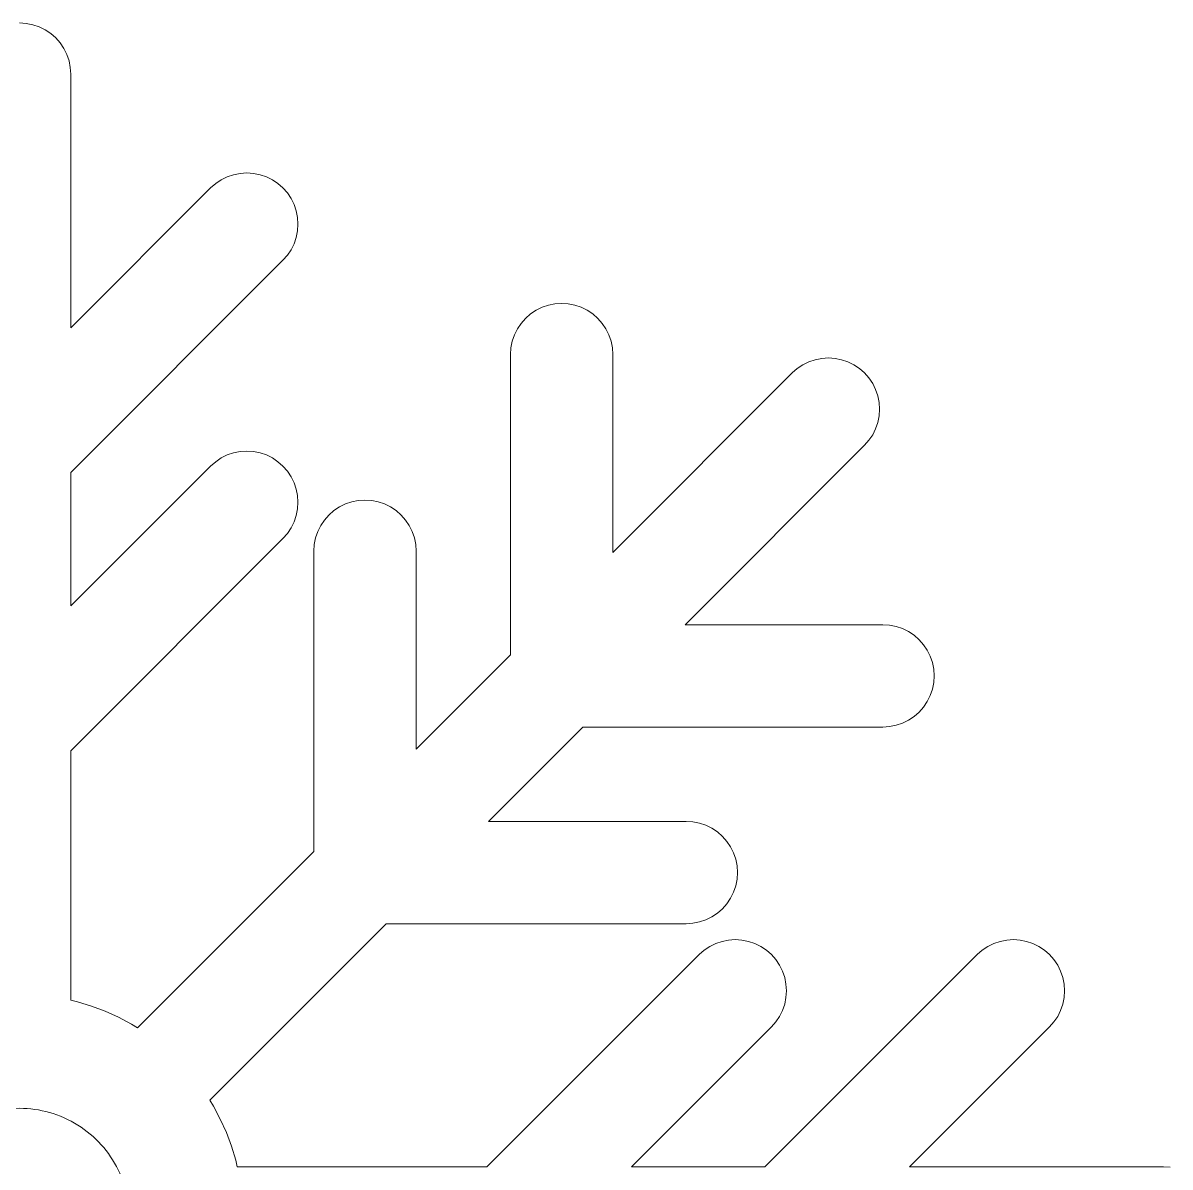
# Model space of a CAD drawing. Header units: centimetres. Extents: x -75 to 51, y -4 to 64.
# Drawn here: x 41.15 to 50.6, y 15.43 to 24.85 of the extents above; entities that cross this region are included whole.
import ezdxf

# ---------------------------------------------------------------- set-up
doc = ezdxf.new("R2010")
doc.units = ezdxf.units.CM
doc.header["$MEASUREMENT"] = 0
doc.layers.add('layer 1', color=7, linetype='Continuous')

msp = doc.modelspace()

# ---------------------------------------------------------------- linework, layer by layer
at = {"layer": 'layer 1', "color": 1, "lineweight": 20}
for points in [[(41.17922, 24.8447), (41.17922, 24.8447), (41.12425, 24.84831), (41.12425, 24.84831)], [(41.23325, 24.83395), (41.23325, 24.83395), (41.17922, 24.8447), (41.17922, 24.8447)], [(41.28542, 24.81625), (41.28542, 24.81625), (41.23325, 24.83395), (41.23325, 24.83395)], [(41.33483, 24.79187), (41.33483, 24.79187), (41.28542, 24.81625), (41.28542, 24.81625)], [(41.38064, 24.76125), (41.38064, 24.76125), (41.33483, 24.79187), (41.33483, 24.79187)], [(41.42205, 24.72496), (41.42205, 24.72496), (41.38064, 24.76125), (41.38064, 24.76125)], [(41.45838, 24.68352), (41.45838, 24.68352), (41.42205, 24.72496), (41.42205, 24.72496)], [(41.48899, 24.63773), (41.48899, 24.63773), (41.45838, 24.68352), (41.45838, 24.68352)], [(41.51335, 24.58832), (41.51335, 24.58832), (41.48899, 24.63773), (41.48899, 24.63773)], [(41.53105, 24.53614), (41.53105, 24.53614), (41.51335, 24.58832), (41.51335, 24.58832)], [(41.54181, 24.48212), (41.54181, 24.48212), (41.53105, 24.53614), (41.53105, 24.53614)], [(41.54541, 24.42714), (41.54541, 24.42714), (41.54181, 24.48212), (41.54181, 24.48212)], [(41.54541, 22.33784), (41.54541, 22.33784), (41.54541, 24.42714), (41.54541, 24.42714)], [(42.73875, 23.52609), (42.73875, 23.52609), (42.69732, 23.48977), (42.69732, 23.48977)], [(42.78455, 23.55669), (42.78455, 23.55669), (42.73875, 23.52609), (42.73875, 23.52609)], [(42.83396, 23.58105), (42.83396, 23.58105), (42.78455, 23.55669), (42.78455, 23.55669)], [(42.88613, 23.59878), (42.88613, 23.59878), (42.83396, 23.58105), (42.83396, 23.58105)], [(42.94016, 23.60952), (42.94016, 23.60952), (42.88613, 23.59878), (42.88613, 23.59878)], [(42.99513, 23.61313), (42.99513, 23.61313), (42.94016, 23.60952), (42.94016, 23.60952)], [(43.05011, 23.60952), (43.05011, 23.60952), (42.99513, 23.61313), (42.99513, 23.61313)], [(43.10414, 23.59878), (43.10414, 23.59878), (43.05011, 23.60952), (43.05011, 23.60952)], [(43.1563, 23.58105), (43.1563, 23.58105), (43.10414, 23.59878), (43.10414, 23.59878)], [(43.20571, 23.55669), (43.20571, 23.55669), (43.1563, 23.58105), (43.1563, 23.58105)], [(43.25152, 23.52609), (43.25152, 23.52609), (43.20571, 23.55669), (43.20571, 23.55669)], [(43.29294, 23.48977), (43.29294, 23.48977), (43.25152, 23.52609), (43.25152, 23.52609)], [(42.69732, 23.48977), (42.69732, 23.48977), (41.54541, 22.33784), (41.54541, 22.33784)], [(43.32926, 23.44833), (43.32926, 23.44833), (43.29294, 23.48977), (43.29294, 23.48977)], [(43.35987, 23.40255), (43.35987, 23.40255), (43.32926, 23.44833), (43.32926, 23.44833)], [(43.38424, 23.35312), (43.38424, 23.35312), (43.35987, 23.40255), (43.35987, 23.40255)], [(43.40194, 23.30096), (43.40194, 23.30096), (43.38424, 23.35312), (43.38424, 23.35312)], [(43.41269, 23.24693), (43.41269, 23.24693), (43.40194, 23.30096), (43.40194, 23.30096)], [(43.41629, 23.19197), (43.41629, 23.19197), (43.41269, 23.24693), (43.41269, 23.24693)], [(43.41269, 23.13699), (43.41269, 23.13699), (43.41629, 23.19197), (43.41629, 23.19197)], [(43.38424, 23.03079), (43.38424, 23.03079), (43.40194, 23.08294), (43.40194, 23.08294)], [(43.40194, 23.08294), (43.40194, 23.08294), (43.41269, 23.13699), (43.41269, 23.13699)], [(43.32926, 22.93557), (43.32926, 22.93557), (43.35987, 22.9814), (43.35987, 22.9814)], [(43.35987, 22.9814), (43.35987, 22.9814), (43.38424, 23.03079), (43.38424, 23.03079)], [(41.54541, 21.14661), (41.54541, 21.14661), (43.29294, 22.89415), (43.29294, 22.89415)], [(43.29294, 22.89415), (43.29294, 22.89415), (43.32926, 22.93557), (43.32926, 22.93557)], [(45.37703, 22.48285), (45.37703, 22.48285), (45.33124, 22.45224), (45.33124, 22.45224)], [(45.42643, 22.50722), (45.42643, 22.50722), (45.37703, 22.48285), (45.37703, 22.48285)], [(45.47862, 22.52493), (45.47862, 22.52493), (45.42643, 22.50722), (45.42643, 22.50722)], [(45.53264, 22.53567), (45.53264, 22.53567), (45.47862, 22.52493), (45.47862, 22.52493)], [(45.58761, 22.5393), (45.58761, 22.5393), (45.53264, 22.53567), (45.53264, 22.53567)], [(45.64258, 22.53567), (45.64258, 22.53567), (45.58761, 22.5393), (45.58761, 22.5393)], [(45.6966, 22.52493), (45.6966, 22.52493), (45.64258, 22.53567), (45.64258, 22.53567)], [(45.74879, 22.50722), (45.74879, 22.50722), (45.6966, 22.52493), (45.6966, 22.52493)], [(45.79819, 22.48285), (45.79819, 22.48285), (45.74879, 22.50722), (45.74879, 22.50722)], [(45.84401, 22.45224), (45.84401, 22.45224), (45.79819, 22.48285), (45.79819, 22.48285)], [(45.2898, 22.41591), (45.2898, 22.41591), (45.2535, 22.37449), (45.2535, 22.37449)], [(45.33124, 22.45224), (45.33124, 22.45224), (45.2898, 22.41591), (45.2898, 22.41591)], [(45.88542, 22.41591), (45.88542, 22.41591), (45.84401, 22.45224), (45.84401, 22.45224)], [(45.92175, 22.37449), (45.92175, 22.37449), (45.88542, 22.41591), (45.88542, 22.41591)], [(45.22289, 22.3287), (45.22289, 22.3287), (45.19849, 22.27927), (45.19849, 22.27927)], [(45.2535, 22.37449), (45.2535, 22.37449), (45.22289, 22.3287), (45.22289, 22.3287)], [(45.95236, 22.3287), (45.95236, 22.3287), (45.92175, 22.37449), (45.92175, 22.37449)], [(45.97672, 22.27927), (45.97672, 22.27927), (45.95236, 22.3287), (45.95236, 22.3287)], [(45.1808, 22.22713), (45.1808, 22.22713), (45.17006, 22.1731), (45.17006, 22.1731)], [(45.19849, 22.27927), (45.19849, 22.27927), (45.1808, 22.22713), (45.1808, 22.22713)], [(45.99442, 22.22713), (45.99442, 22.22713), (45.97672, 22.27927), (45.97672, 22.27927)], [(46.00516, 22.1731), (46.00516, 22.1731), (45.99442, 22.22713), (45.99442, 22.22713)], [(45.17006, 22.1731), (45.17006, 22.1731), (45.16645, 22.11813), (45.16645, 22.11813)], [(45.16645, 22.11813), (45.16645, 22.11813), (45.16645, 19.64676), (45.16645, 19.64676)], [(46.00877, 22.11813), (46.00877, 22.11813), (46.00516, 22.1731), (46.00516, 22.1731)], [(46.00877, 20.48907), (46.00877, 20.48907), (46.00877, 22.11813), (46.00877, 22.11813)], [(47.57334, 22.03335), (47.57334, 22.03335), (47.52755, 22.00273), (47.52755, 22.00273)], [(47.62277, 22.05771), (47.62277, 22.05771), (47.57334, 22.03335), (47.57334, 22.03335)], [(47.67493, 22.0754), (47.67493, 22.0754), (47.62277, 22.05771), (47.62277, 22.05771)], [(47.72895, 22.08618), (47.72895, 22.08618), (47.67493, 22.0754), (47.67493, 22.0754)], [(47.78392, 22.08975), (47.78392, 22.08975), (47.72895, 22.08618), (47.72895, 22.08618)], [(47.8389, 22.08618), (47.8389, 22.08618), (47.78392, 22.08977), (47.78392, 22.08977)], [(47.89295, 22.0754), (47.89295, 22.0754), (47.8389, 22.08618), (47.8389, 22.08618)], [(47.9451, 22.05771), (47.9451, 22.05771), (47.89295, 22.0754), (47.89295, 22.0754)], [(47.9945, 22.03335), (47.9945, 22.03335), (47.9451, 22.05771), (47.9451, 22.05771)], [(48.04032, 22.00273), (48.04032, 22.00273), (47.9945, 22.03335), (47.9945, 22.03335)], [(47.48614, 21.96641), (47.48614, 21.96641), (46.00877, 20.48907), (46.00877, 20.48907)], [(47.52755, 22.00273), (47.52755, 22.00273), (47.48614, 21.96641), (47.48614, 21.96641)], [(48.08173, 21.96641), (48.08173, 21.96641), (48.04032, 22.00273), (48.04032, 22.00273)], [(48.11807, 21.925), (48.11807, 21.925), (48.08173, 21.96641), (48.08173, 21.96641)], [(48.14868, 21.87917), (48.14868, 21.87917), (48.11807, 21.925), (48.11807, 21.925)], [(48.17304, 21.82978), (48.17304, 21.82978), (48.14868, 21.87917), (48.14868, 21.87917)], [(48.19073, 21.77762), (48.19073, 21.77762), (48.17304, 21.82978), (48.17304, 21.82978)], [(48.20151, 21.72357), (48.20151, 21.72357), (48.19073, 21.77762), (48.19073, 21.77762)], [(48.20508, 21.66859), (48.20508, 21.66859), (48.20151, 21.72357), (48.20151, 21.72357)], [(48.20151, 21.61362), (48.20151, 21.61362), (48.20508, 21.66859), (48.20508, 21.66859)], [(48.17304, 21.50745), (48.17304, 21.50745), (48.19073, 21.55961), (48.19073, 21.55961)], [(48.19073, 21.55961), (48.19073, 21.55961), (48.20151, 21.61362), (48.20151, 21.61362)], [(48.11807, 21.41223), (48.11807, 21.41223), (48.14868, 21.45802), (48.14868, 21.45802)], [(48.14868, 21.45802), (48.14868, 21.45802), (48.17304, 21.50745), (48.17304, 21.50745)], [(46.6044, 19.89345), (46.6044, 19.89345), (48.08173, 21.37081), (48.08173, 21.37081)], [(48.08173, 21.37081), (48.08173, 21.37081), (48.11807, 21.41223), (48.11807, 21.41223)], [(42.78455, 21.26663), (42.78455, 21.26663), (42.73875, 21.23602), (42.73875, 21.23602)], [(42.83396, 21.29099), (42.83396, 21.29099), (42.78455, 21.26663), (42.78455, 21.26663)], [(42.88613, 21.30871), (42.88613, 21.30871), (42.83396, 21.29099), (42.83396, 21.29099)], [(42.94016, 21.31946), (42.94016, 21.31946), (42.88613, 21.30871), (42.88613, 21.30871)], [(42.99513, 21.32306), (42.99513, 21.32306), (42.94016, 21.31946), (42.94016, 21.31946)], [(43.05011, 21.31946), (43.05011, 21.31946), (42.99513, 21.32306), (42.99513, 21.32306)], [(43.10414, 21.30871), (43.10414, 21.30871), (43.05011, 21.31946), (43.05011, 21.31946)], [(43.1563, 21.29099), (43.1563, 21.29099), (43.10414, 21.30871), (43.10414, 21.30871)], [(43.20571, 21.26663), (43.20571, 21.26663), (43.1563, 21.29099), (43.1563, 21.29099)], [(43.25152, 21.23602), (43.25152, 21.23602), (43.20571, 21.26663), (43.20571, 21.26663)], [(42.69732, 21.19969), (42.69732, 21.19969), (41.54541, 20.04779), (41.54541, 20.04779)], [(42.73875, 21.23602), (42.73875, 21.23602), (42.69732, 21.19969), (42.69732, 21.19969)], [(43.29294, 21.19969), (43.29294, 21.19969), (43.25152, 21.23602), (43.25152, 21.23602)], [(43.32926, 21.15827), (43.32926, 21.15827), (43.29294, 21.19969), (43.29294, 21.19969)], [(41.54541, 20.04779), (41.54541, 20.04779), (41.54541, 21.14661), (41.54541, 21.14661)], [(43.35987, 21.11248), (43.35987, 21.11248), (43.32926, 21.15827), (43.32926, 21.15827)], [(43.38424, 21.06305), (43.38424, 21.06305), (43.35987, 21.11248), (43.35987, 21.11248)], [(43.40194, 21.0109), (43.40194, 21.0109), (43.38424, 21.06305), (43.38424, 21.06305)], [(43.41269, 20.95687), (43.41269, 20.95687), (43.40194, 21.0109), (43.40194, 21.0109)], [(43.41629, 20.90191), (43.41629, 20.90191), (43.41269, 20.95687), (43.41269, 20.95687)], [(43.41269, 20.84693), (43.41269, 20.84693), (43.41629, 20.90191), (43.41629, 20.90191)], [(43.80712, 20.88791), (43.80712, 20.88791), (43.75771, 20.86351), (43.75771, 20.86351)], [(43.85929, 20.9056), (43.85929, 20.9056), (43.80712, 20.88791), (43.80712, 20.88791)], [(43.91332, 20.91635), (43.91332, 20.91635), (43.85929, 20.9056), (43.85929, 20.9056)], [(43.9683, 20.91996), (43.9683, 20.91996), (43.91332, 20.91635), (43.91332, 20.91635)], [(44.02326, 20.91635), (44.02326, 20.91635), (43.9683, 20.91996), (43.9683, 20.91996)], [(44.0773, 20.9056), (44.0773, 20.9056), (44.02326, 20.91635), (44.02326, 20.91635)], [(44.12946, 20.88791), (44.12946, 20.88791), (44.0773, 20.9056), (44.0773, 20.9056)], [(44.17887, 20.86351), (44.17887, 20.86351), (44.12946, 20.88791), (44.12946, 20.88791)], [(43.38424, 20.74072), (43.38424, 20.74072), (43.40194, 20.79288), (43.40194, 20.79288)], [(43.40194, 20.79288), (43.40194, 20.79288), (43.41269, 20.84693), (43.41269, 20.84693)], [(43.67049, 20.79662), (43.67049, 20.79662), (43.63416, 20.75517), (43.63416, 20.75517)], [(43.71191, 20.83292), (43.71191, 20.83292), (43.67049, 20.79662), (43.67049, 20.79662)], [(43.75771, 20.86351), (43.75771, 20.86351), (43.71191, 20.83292), (43.71191, 20.83292)], [(44.22468, 20.83292), (44.22468, 20.83292), (44.17887, 20.86351), (44.17887, 20.86351)], [(44.2661, 20.79662), (44.2661, 20.79662), (44.22468, 20.83292), (44.22468, 20.83292)], [(44.30243, 20.75517), (44.30243, 20.75517), (44.2661, 20.79662), (44.2661, 20.79662)], [(43.32926, 20.6455), (43.32926, 20.6455), (43.35987, 20.69133), (43.35987, 20.69133)], [(43.35987, 20.69133), (43.35987, 20.69133), (43.38424, 20.74072), (43.38424, 20.74072)], [(43.60356, 20.70938), (43.60356, 20.70938), (43.57919, 20.65999), (43.57919, 20.65999)], [(43.63416, 20.75517), (43.63416, 20.75517), (43.60356, 20.70938), (43.60356, 20.70938)], [(44.33303, 20.70938), (44.33303, 20.70938), (44.30243, 20.75517), (44.30243, 20.75517)], [(44.3574, 20.65999), (44.3574, 20.65999), (44.33303, 20.70938), (44.33303, 20.70938)], [(41.54541, 18.85653), (41.54541, 18.85653), (43.29294, 20.60409), (43.29294, 20.60409)], [(43.29294, 20.60409), (43.29294, 20.60409), (43.32926, 20.6455), (43.32926, 20.6455)], [(43.56149, 20.60779), (43.56149, 20.60779), (43.55074, 20.55378), (43.55074, 20.55378)], [(43.57919, 20.65999), (43.57919, 20.65999), (43.56149, 20.60779), (43.56149, 20.60779)], [(44.37509, 20.60779), (44.37509, 20.60779), (44.3574, 20.65999), (44.3574, 20.65999)], [(44.38586, 20.55378), (44.38586, 20.55378), (44.37509, 20.60779), (44.37509, 20.60779)], [(43.55074, 20.55378), (43.55074, 20.55378), (43.54713, 20.4988), (43.54713, 20.4988)], [(43.54713, 20.4988), (43.54713, 20.4988), (43.54713, 18.02741), (43.54713, 18.02741)], [(44.38945, 20.4988), (44.38945, 20.4988), (44.38586, 20.55378), (44.38586, 20.55378)], [(44.38945, 18.86974), (44.38945, 18.86974), (44.38945, 20.4988), (44.38945, 20.4988)], [(48.23346, 19.89345), (48.23346, 19.89345), (46.6044, 19.89345), (46.6044, 19.89345)], [(48.28843, 19.88984), (48.28843, 19.88984), (48.23346, 19.89345), (48.23346, 19.89345)], [(48.34245, 19.87908), (48.34245, 19.87908), (48.28843, 19.88984), (48.28843, 19.88984)], [(48.39461, 19.86139), (48.39461, 19.86139), (48.34245, 19.87908), (48.34245, 19.87908)], [(48.44404, 19.83702), (48.44404, 19.83702), (48.39461, 19.86139), (48.39461, 19.86139)], [(48.48983, 19.80643), (48.48983, 19.80643), (48.44404, 19.83702), (48.44404, 19.83702)], [(48.53124, 19.77009), (48.53124, 19.77009), (48.48983, 19.80643), (48.48983, 19.80643)], [(48.56757, 19.7287), (48.56757, 19.7287), (48.53124, 19.77009), (48.53124, 19.77009)], [(48.59818, 19.68285), (48.59818, 19.68285), (48.56757, 19.7287), (48.56757, 19.7287)], [(48.62254, 19.63346), (48.62254, 19.63346), (48.59818, 19.68285), (48.59818, 19.68285)], [(45.16645, 19.64676), (45.16645, 19.64676), (44.38945, 18.86974), (44.38945, 18.86974)], [(48.64027, 19.58128), (48.64027, 19.58128), (48.62254, 19.63346), (48.62254, 19.63346)], [(48.65101, 19.52725), (48.65101, 19.52725), (48.64027, 19.58128), (48.64027, 19.58128)], [(48.65462, 19.47229), (48.65462, 19.47229), (48.65101, 19.52725), (48.65101, 19.52725)], [(48.65101, 19.41731), (48.65101, 19.41731), (48.65462, 19.47229), (48.65462, 19.47229)], [(48.64027, 19.36329), (48.64027, 19.36329), (48.65101, 19.41731), (48.65101, 19.41731)], [(48.59818, 19.2617), (48.59818, 19.2617), (48.62254, 19.31111), (48.62254, 19.31111)], [(48.62254, 19.31111), (48.62254, 19.31111), (48.64027, 19.36329), (48.64027, 19.36329)], [(48.53124, 19.17447), (48.53124, 19.17447), (48.56757, 19.21591), (48.56757, 19.21591)], [(48.56757, 19.21591), (48.56757, 19.21591), (48.59818, 19.2617), (48.59818, 19.2617)], [(48.34245, 19.06547), (48.34245, 19.06547), (48.39461, 19.08316), (48.39461, 19.08316)], [(48.39461, 19.08316), (48.39461, 19.08316), (48.44404, 19.10756), (48.44404, 19.10756)], [(48.44404, 19.10756), (48.44404, 19.10756), (48.48983, 19.13817), (48.48983, 19.13817)], [(48.48983, 19.13817), (48.48983, 19.13817), (48.53124, 19.17447), (48.53124, 19.17447)], [(44.98507, 18.2741), (44.98507, 18.2741), (45.76207, 19.05112), (45.76207, 19.05112)], [(45.76207, 19.05112), (45.76207, 19.05112), (48.23346, 19.05112), (48.23346, 19.05112)], [(48.23346, 19.05112), (48.23346, 19.05112), (48.28843, 19.05474), (48.28843, 19.05474)], [(48.28843, 19.05473), (48.28843, 19.05473), (48.34245, 19.06547), (48.34245, 19.06547)], [(41.54541, 16.80171), (41.54541, 16.80171), (41.54541, 18.85653), (41.54541, 18.85653)], [(46.61413, 18.2741), (46.61413, 18.2741), (44.98507, 18.2741), (44.98507, 18.2741)], [(46.6691, 18.27054), (46.6691, 18.27054), (46.61413, 18.27406), (46.61413, 18.27406)], [(46.72313, 18.25975), (46.72313, 18.25975), (46.6691, 18.27054), (46.6691, 18.27054)], [(46.77531, 18.24206), (46.77531, 18.24206), (46.72313, 18.25975), (46.72313, 18.25975)], [(46.82471, 18.2177), (46.82471, 18.2177), (46.77531, 18.24206), (46.77531, 18.24206)], [(46.8705, 18.1871), (46.8705, 18.1871), (46.82471, 18.2177), (46.82471, 18.2177)], [(46.91194, 18.15077), (46.91194, 18.15077), (46.8705, 18.1871), (46.8705, 18.1871)], [(46.94824, 18.10935), (46.94824, 18.10935), (46.91194, 18.15077), (46.91194, 18.15077)], [(46.97885, 18.06354), (46.97885, 18.06354), (46.94824, 18.10935), (46.94824, 18.10935)], [(47.00325, 18.01413), (47.00325, 18.01413), (46.97885, 18.06354), (46.97885, 18.06354)], [(43.54713, 18.02741), (43.54713, 18.02741), (42.09414, 16.57443), (42.09414, 16.57443)], [(47.02094, 17.96197), (47.02094, 17.96197), (47.00325, 18.01413), (47.00325, 18.01413)], [(47.03168, 17.90793), (47.03168, 17.90793), (47.02094, 17.96197), (47.02094, 17.96197)], [(47.03529, 17.85297), (47.03529, 17.85297), (47.03168, 17.90793), (47.03168, 17.90793)], [(47.03168, 17.79799), (47.03168, 17.79799), (47.03529, 17.85297), (47.03529, 17.85297)], [(47.02094, 17.74396), (47.02094, 17.74396), (47.03168, 17.79799), (47.03168, 17.79799)], [(46.97885, 17.64237), (46.97885, 17.64237), (47.00325, 17.69178), (47.00325, 17.69178)], [(47.00325, 17.69178), (47.00325, 17.69178), (47.02094, 17.74396), (47.02094, 17.74396)], [(46.91194, 17.55517), (46.91194, 17.55517), (46.94824, 17.59658), (46.94824, 17.59658)], [(46.94824, 17.59658), (46.94824, 17.59658), (46.97885, 17.64237), (46.97885, 17.64237)], [(46.77531, 17.46387), (46.77531, 17.46387), (46.82471, 17.48823), (46.82471, 17.48823)], [(46.82471, 17.48823), (46.82471, 17.48823), (46.8705, 17.51883), (46.8705, 17.51883)], [(46.8705, 17.51883), (46.8705, 17.51883), (46.91194, 17.55517), (46.91194, 17.55517)], [(42.68975, 15.97881), (42.68975, 15.97881), (44.14274, 17.43179), (44.14274, 17.43179)], [(44.14274, 17.43179), (44.14274, 17.43179), (46.61413, 17.43179), (46.61413, 17.43179)], [(46.61413, 17.43179), (46.61413, 17.43179), (46.6691, 17.43544), (46.6691, 17.43544)], [(46.6691, 17.4354), (46.6691, 17.4354), (46.72313, 17.44616), (46.72313, 17.44616)], [(46.72313, 17.44616), (46.72313, 17.44616), (46.77531, 17.46387), (46.77531, 17.46387)], [(46.90821, 17.28662), (46.90821, 17.28662), (46.85606, 17.26889), (46.85606, 17.26889)], [(46.96226, 17.29736), (46.96226, 17.29736), (46.90821, 17.28662), (46.90821, 17.28662)], [(47.01723, 17.30097), (47.01723, 17.30097), (46.96226, 17.29733), (46.96226, 17.29733)], [(47.0722, 17.29736), (47.0722, 17.29736), (47.01723, 17.30099), (47.01723, 17.30099)], [(47.12623, 17.28662), (47.12623, 17.28662), (47.0722, 17.29736), (47.0722, 17.29736)], [(47.17838, 17.26889), (47.17838, 17.26889), (47.12623, 17.28662), (47.12623, 17.28662)], [(49.19827, 17.28662), (49.19827, 17.28662), (49.14612, 17.26889), (49.14612, 17.26889)], [(49.25233, 17.29736), (49.25233, 17.29736), (49.19827, 17.28662), (49.19827, 17.28662)], [(49.3073, 17.30097), (49.3073, 17.30097), (49.25233, 17.29736), (49.25233, 17.29736)], [(49.36227, 17.29736), (49.36227, 17.29736), (49.3073, 17.30099), (49.3073, 17.30099)], [(49.41629, 17.28662), (49.41629, 17.28662), (49.36227, 17.29736), (49.36227, 17.29736)], [(49.46845, 17.26889), (49.46845, 17.26889), (49.41629, 17.28662), (49.41629, 17.28662)], [(46.76083, 17.21393), (46.76083, 17.21393), (46.71942, 17.17762), (46.71942, 17.17762)], [(46.80665, 17.24453), (46.80665, 17.24453), (46.76083, 17.21393), (46.76083, 17.21393)], [(46.85606, 17.26889), (46.85606, 17.26889), (46.80665, 17.24453), (46.80665, 17.24453)], [(47.22781, 17.24453), (47.22781, 17.24453), (47.17838, 17.26889), (47.17838, 17.26889)], [(47.2736, 17.21393), (47.2736, 17.21393), (47.22781, 17.24453), (47.22781, 17.24453)], [(47.31501, 17.17762), (47.31501, 17.17762), (47.2736, 17.21393), (47.2736, 17.21393)], [(49.0509, 17.21393), (49.0509, 17.21393), (49.00949, 17.17762), (49.00949, 17.17762)], [(49.09672, 17.24453), (49.09672, 17.24453), (49.0509, 17.21393), (49.0509, 17.21393)], [(49.14612, 17.26889), (49.14612, 17.26889), (49.09672, 17.24453), (49.09672, 17.24453)], [(49.51788, 17.24453), (49.51788, 17.24453), (49.46845, 17.26889), (49.46845, 17.26889)], [(49.56367, 17.21393), (49.56367, 17.21393), (49.51788, 17.24453), (49.51788, 17.24453)], [(49.60511, 17.17762), (49.60511, 17.17762), (49.56367, 17.21393), (49.56367, 17.21393)], [(46.71942, 17.17762), (46.71942, 17.17762), (44.97187, 15.43008), (44.97187, 15.43008)], [(49.00949, 17.17762), (49.00949, 17.17762), (47.26194, 15.43008), (47.26194, 15.43008)], [(47.35134, 17.13618), (47.35134, 17.13618), (47.31501, 17.17762), (47.31501, 17.17762)], [(47.38195, 17.09038), (47.38195, 17.09038), (47.35134, 17.13618), (47.35134, 17.13618)], [(49.64141, 17.13618), (49.64141, 17.13618), (49.60511, 17.17762), (49.60511, 17.17762)], [(49.67202, 17.09038), (49.67202, 17.09038), (49.64141, 17.13618), (49.64141, 17.13618)], [(47.40632, 17.04098), (47.40632, 17.04098), (47.38195, 17.09038), (47.38195, 17.09038)], [(47.42404, 16.9888), (47.42404, 16.9888), (47.40632, 17.04098), (47.40632, 17.04098)], [(49.69639, 17.04098), (49.69639, 17.04098), (49.67202, 17.09038), (49.67202, 17.09038)], [(49.7141, 16.9888), (49.7141, 16.9888), (49.69639, 17.04098), (49.69639, 17.04098)], [(47.43478, 16.93477), (47.43478, 16.93477), (47.42404, 16.9888), (47.42404, 16.9888)], [(47.4384, 16.87979), (47.4384, 16.87979), (47.43478, 16.93477), (47.43478, 16.93477)], [(49.72485, 16.93477), (49.72485, 16.93477), (49.7141, 16.9888), (49.7141, 16.9888)], [(49.72846, 16.87979), (49.72846, 16.87979), (49.72485, 16.93477), (49.72485, 16.93477)], [(47.42404, 16.77079), (47.42404, 16.77079), (47.43478, 16.82483), (47.43478, 16.82483)], [(47.43478, 16.82483), (47.43478, 16.82483), (47.4384, 16.87979), (47.4384, 16.87979)], [(49.7141, 16.77079), (49.7141, 16.77079), (49.72485, 16.82483), (49.72485, 16.82483)], [(49.72485, 16.82483), (49.72485, 16.82483), (49.72846, 16.87979), (49.72846, 16.87979)], [(41.60114, 16.78873), (41.60114, 16.78873), (41.54541, 16.80171), (41.54541, 16.80171)], [(41.71652, 16.75371), (41.71652, 16.75371), (41.60114, 16.78873), (41.60114, 16.78873)], [(41.82937, 16.71123), (41.82937, 16.71123), (41.71652, 16.75371), (41.71652, 16.75371)], [(47.40632, 16.71863), (47.40632, 16.71863), (47.42404, 16.77079), (47.42404, 16.77079)], [(49.69639, 16.71863), (49.69639, 16.71863), (49.7141, 16.77079), (49.7141, 16.77079)], [(41.9392, 16.66146), (41.9392, 16.66146), (41.82937, 16.71123), (41.82937, 16.71123)], [(42.04554, 16.60464), (42.04554, 16.60464), (41.9392, 16.66146), (41.9392, 16.66146)], [(47.35134, 16.62341), (47.35134, 16.62341), (47.38195, 16.66924), (47.38195, 16.66924)], [(47.38195, 16.66924), (47.38195, 16.66924), (47.40632, 16.71863), (47.40632, 16.71863)], [(49.64141, 16.62341), (49.64141, 16.62341), (49.67202, 16.66924), (49.67202, 16.66924)], [(49.67202, 16.66924), (49.67202, 16.66924), (49.69639, 16.71863), (49.69639, 16.71863)], [(42.09414, 16.57443), (42.09414, 16.57443), (42.04554, 16.60464), (42.04554, 16.60464)], [(46.16313, 15.43008), (46.16313, 15.43008), (47.31501, 16.582), (47.31501, 16.582)], [(47.31501, 16.582), (47.31501, 16.582), (47.35134, 16.62341), (47.35134, 16.62341)], [(48.45316, 15.43008), (48.45316, 15.43008), (49.60511, 16.582), (49.60511, 16.582)], [(49.60511, 16.582), (49.60511, 16.582), (49.64141, 16.62341), (49.64141, 16.62341)], [(42.71997, 15.9302), (42.71997, 15.9302), (42.68975, 15.97881), (42.68975, 15.97881)], [(42.77681, 15.82386), (42.77681, 15.82386), (42.71997, 15.9302), (42.71997, 15.9302)], [(42.82657, 15.71404), (42.82657, 15.71404), (42.77681, 15.82386), (42.77681, 15.82386)], [(42.86905, 15.6012), (42.86905, 15.6012), (42.82657, 15.71404), (42.82657, 15.71404)], [(42.90404, 15.48581), (42.90404, 15.48581), (42.86905, 15.6012), (42.86905, 15.6012)], [(42.91704, 15.43008), (42.91704, 15.43008), (42.90404, 15.48581), (42.90404, 15.48581)], [(44.97187, 15.43008), (44.97187, 15.43008), (42.91704, 15.43008), (42.91704, 15.43008)], [(47.26194, 15.43008), (47.26194, 15.43008), (46.16313, 15.43008), (46.16313, 15.43008)], [(50.54247, 15.43008), (50.54247, 15.43008), (48.45316, 15.43008), (48.45316, 15.43008)], [(50.59744, 15.42647), (50.59744, 15.42647), (50.54247, 15.4301), (50.54247, 15.4301)]]:
    msp.add_open_spline(points, degree=3, dxfattribs=at)
for points in [[(41.57571, 15.79088), (41.57571, 15.79088), (41.54756, 15.80646), (41.54756, 15.80646), (41.54756, 15.80646), (41.54756, 15.80646), (41.51901, 15.82097), (41.51901, 15.82097), (41.51901, 15.82097), (41.51901, 15.82097), (41.49009, 15.83441), (41.49009, 15.83441), (41.49009, 15.83441), (41.49009, 15.83441), (41.46082, 15.84678), (41.46082, 15.84678), (41.46082, 15.84678), (41.46082, 15.84678), (41.43123, 15.85807), (41.43123, 15.85807), (41.43123, 15.85807), (41.43123, 15.85807), (41.40135, 15.86829), (41.40135, 15.86829), (41.40135, 15.86829), (41.40135, 15.86829), (41.37121, 15.87744), (41.37121, 15.87744), (41.37121, 15.87744), (41.37121, 15.87744), (41.34084, 15.88552), (41.34084, 15.88552), (41.34084, 15.88552), (41.34084, 15.88552), (41.31027, 15.89249), (41.31027, 15.89249), (41.31027, 15.89249), (41.31027, 15.89249), (41.27953, 15.8984), (41.27953, 15.8984), (41.27953, 15.8984), (41.27953, 15.8984), (41.24864, 15.90324), (41.24864, 15.90324), (41.24864, 15.90324), (41.24864, 15.90324), (41.21764, 15.90702), (41.21764, 15.90702), (41.21764, 15.90702), (41.21764, 15.90702), (41.18655, 15.90978), (41.18655, 15.90978), (41.18655, 15.90978), (41.18655, 15.90978), (41.15541, 15.91131), (41.15541, 15.91131), (41.15541, 15.91131), (41.15541, 15.91131), (41.12424, 15.9119), (41.12424, 15.9119), (41.12424, 15.9119), (41.12424, 15.9119), (41.09307, 15.91131), (41.09307, 15.91131), (41.09307, 15.91131), (41.09307, 15.91131), (41.06193, 15.90978), (41.06193, 15.90978), (41.06193, 15.90978), (41.06193, 15.90978), (41.03084, 15.90702), (41.03084, 15.90702), (41.03084, 15.90702), (41.03084, 15.90702), (40.99984, 15.90324), (40.99984, 15.90324), (40.99984, 15.90324), (40.99984, 15.90324), (40.96895, 15.8984), (40.96895, 15.8984), (40.96895, 15.8984), (40.96895, 15.8984), (40.93821, 15.89249), (40.93821, 15.89249), (40.93821, 15.89249), (40.93821, 15.89249), (40.90764, 15.88552), (40.90764, 15.88552), (40.90764, 15.88552), (40.90764, 15.88552), (40.87727, 15.87744), (40.87727, 15.87744), (40.87727, 15.87744), (40.87727, 15.87744), (40.84713, 15.86829), (40.84713, 15.86829), (40.84713, 15.86829), (40.84713, 15.86829), (40.81725, 15.85807), (40.81725, 15.85807), (40.81725, 15.85807), (40.81725, 15.85807), (40.78766, 15.84678), (40.78766, 15.84678), (40.78766, 15.84678), (40.78766, 15.84678), (40.75839, 15.83441), (40.75839, 15.83441), (40.75839, 15.83441), (40.75839, 15.83441), (40.72947, 15.82097), (40.72947, 15.82097), (40.72947, 15.82097), (40.72947, 15.82097), (40.70092, 15.80646), (40.70092, 15.80646), (40.70092, 15.80646), (40.70092, 15.80646), (40.67277, 15.79088), (40.67277, 15.79088)], [(42.02717, 15.00892), (42.02717, 15.00892), (42.02658, 15.04109), (42.02658, 15.04109), (42.02658, 15.04109), (42.02658, 15.04109), (42.02486, 15.07308), (42.02486, 15.07308), (42.02486, 15.07308), (42.02486, 15.07308), (42.02205, 15.10485), (42.02205, 15.10485), (42.02205, 15.10485), (42.02205, 15.10485), (42.01813, 15.13638), (42.01813, 15.13638), (42.01813, 15.13638), (42.01813, 15.13638), (42.01312, 15.16765), (42.01312, 15.16765), (42.01312, 15.16765), (42.01312, 15.16765), (42.00703, 15.19863), (42.00703, 15.19863), (42.00703, 15.19863), (42.00703, 15.19863), (41.99988, 15.2293), (41.99988, 15.2293), (41.99988, 15.2293), (41.99988, 15.2293), (41.99168, 15.25963), (41.99168, 15.25963), (41.99168, 15.25963), (41.99168, 15.25963), (41.98245, 15.28959), (41.98245, 15.28959), (41.98245, 15.28959), (41.98245, 15.28959), (41.9722, 15.31916), (41.9722, 15.31916), (41.9722, 15.31916), (41.9722, 15.31916), (41.96095, 15.34833), (41.96095, 15.34833), (41.96095, 15.34833), (41.96095, 15.34833), (41.94871, 15.37707), (41.94871, 15.37707), (41.94871, 15.37707), (41.94871, 15.37707), (41.93549, 15.40535), (41.93549, 15.40535), (41.93549, 15.40535), (41.93549, 15.40535), (41.92131, 15.43314), (41.92131, 15.43314), (41.92131, 15.43314), (41.92131, 15.43314), (41.90619, 15.46041), (41.90619, 15.46041), (41.90619, 15.46041), (41.90619, 15.46041), (41.89014, 15.48713), (41.89014, 15.48713), (41.89014, 15.48713), (41.89014, 15.48713), (41.87317, 15.5133), (41.87317, 15.5133), (41.87317, 15.5133), (41.87317, 15.5133), (41.8553, 15.53889), (41.8553, 15.53889), (41.8553, 15.53889), (41.8553, 15.53889), (41.83654, 15.56387), (41.83654, 15.56387), (41.83654, 15.56387), (41.83654, 15.56387), (41.81691, 15.5882), (41.81691, 15.5882), (41.81691, 15.5882), (41.81691, 15.5882), (41.79642, 15.61186), (41.79642, 15.61186), (41.79642, 15.61186), (41.79642, 15.61186), (41.77508, 15.63485), (41.77508, 15.63485), (41.77508, 15.63485), (41.77508, 15.63485), (41.75291, 15.6571), (41.75291, 15.6571), (41.75291, 15.6571), (41.75291, 15.6571), (41.72993, 15.67862), (41.72993, 15.67862), (41.72993, 15.67862), (41.72993, 15.67862), (41.70615, 15.69937), (41.70615, 15.69937), (41.70615, 15.69937), (41.70615, 15.69937), (41.68158, 15.71936), (41.68158, 15.71936), (41.68158, 15.71936), (41.68158, 15.71936), (41.65623, 15.73852), (41.65623, 15.73852), (41.65623, 15.73852), (41.65623, 15.73852), (41.63013, 15.75685), (41.63013, 15.75685), (41.63013, 15.75685), (41.63013, 15.75685), (41.60328, 15.77433), (41.60328, 15.77433), (41.60328, 15.77433), (41.60328, 15.77433), (41.5757, 15.79092), (41.5757, 15.79092)]]:
    msp.add_open_spline(points, degree=3, knots=[0, 0, 0, 0, 0.0322581, 0.0322581, 0.0322581, 0.0322581, 0.0645161, 0.0645161, 0.0645161, 0.0645161, 0.0967742, 0.0967742, 0.0967742, 0.0967742, 0.1290323, 0.1290323, 0.1290323, 0.1290323, 0.1612903, 0.1612903, 0.1612903, 0.1612903, 0.1935484, 0.1935484, 0.1935484, 0.1935484, 0.2258065, 0.2258065, 0.2258065, 0.2258065, 0.2580645, 0.2580645, 0.2580645, 0.2580645, 0.2903226, 0.2903226, 0.2903226, 0.2903226, 0.3225806, 0.3225806, 0.3225806, 0.3225806, 0.3548387, 0.3548387, 0.3548387, 0.3548387, 0.3870968, 0.3870968, 0.3870968, 0.3870968, 0.4193548, 0.4193548, 0.4193548, 0.4193548, 0.4516129, 0.4516129, 0.4516129, 0.4516129, 0.483871, 0.483871, 0.483871, 0.483871, 0.516129, 0.516129, 0.516129, 0.516129, 0.5483871, 0.5483871, 0.5483871, 0.5483871, 0.5806452, 0.5806452, 0.5806452, 0.5806452, 0.6129032, 0.6129032, 0.6129032, 0.6129032, 0.6451613, 0.6451613, 0.6451613, 0.6451613, 0.6774194, 0.6774194, 0.6774194, 0.6774194, 0.7096774, 0.7096774, 0.7096774, 0.7096774, 0.7419355, 0.7419355, 0.7419355, 0.7419355, 0.7741935, 0.7741935, 0.7741935, 0.7741935, 0.8064516, 0.8064516, 0.8064516, 0.8064516, 0.8387097, 0.8387097, 0.8387097, 0.8387097, 0.8709677, 0.8709677, 0.8709677, 0.8709677, 0.9032258, 0.9032258, 0.9032258, 0.9032258, 0.9354839, 0.9354839, 0.9354839, 0.9354839, 1, 1, 1, 1], dxfattribs=at)

doc.saveas('drawing.dxf')
